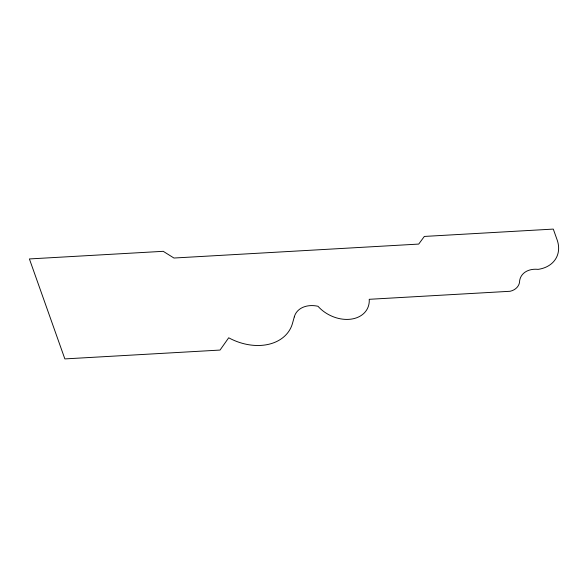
<?xml version="1.0" encoding="UTF-8"?>
<svg xmlns="http://www.w3.org/2000/svg" width="588" height="588" viewBox="0 0 588 588"><rect width="100%" height="100%" fill="white"/><g stroke="black" fill="none" stroke-linecap="round" stroke-linejoin="round"><path stroke-width="0.88" d="M294.294 316.91L292.39 323.731A48.907 36.346 26.7 0 1 228.703 337.784L220.037 350.066L64.856 358.908L29.4 258.94L163.221 251.319L173.945 258.029L418.715 244.079L424.338 236.435L553.293 229.092L557.328 240.448A35.03 26.034 26.7 0 1 538.101 269.37A21.881 16.266 26.7 0 0 519.513 282.549A18.816 13.98 26.7 0 1 510.083 291.281L369.235 299.307A30.73 22.836 26.7 0 1 351.043 319.144A30.73 22.836 26.7 0 1 317.976 306.267A24.703 18.36 26.7 0 0 294.294 316.91"/></g></svg>
